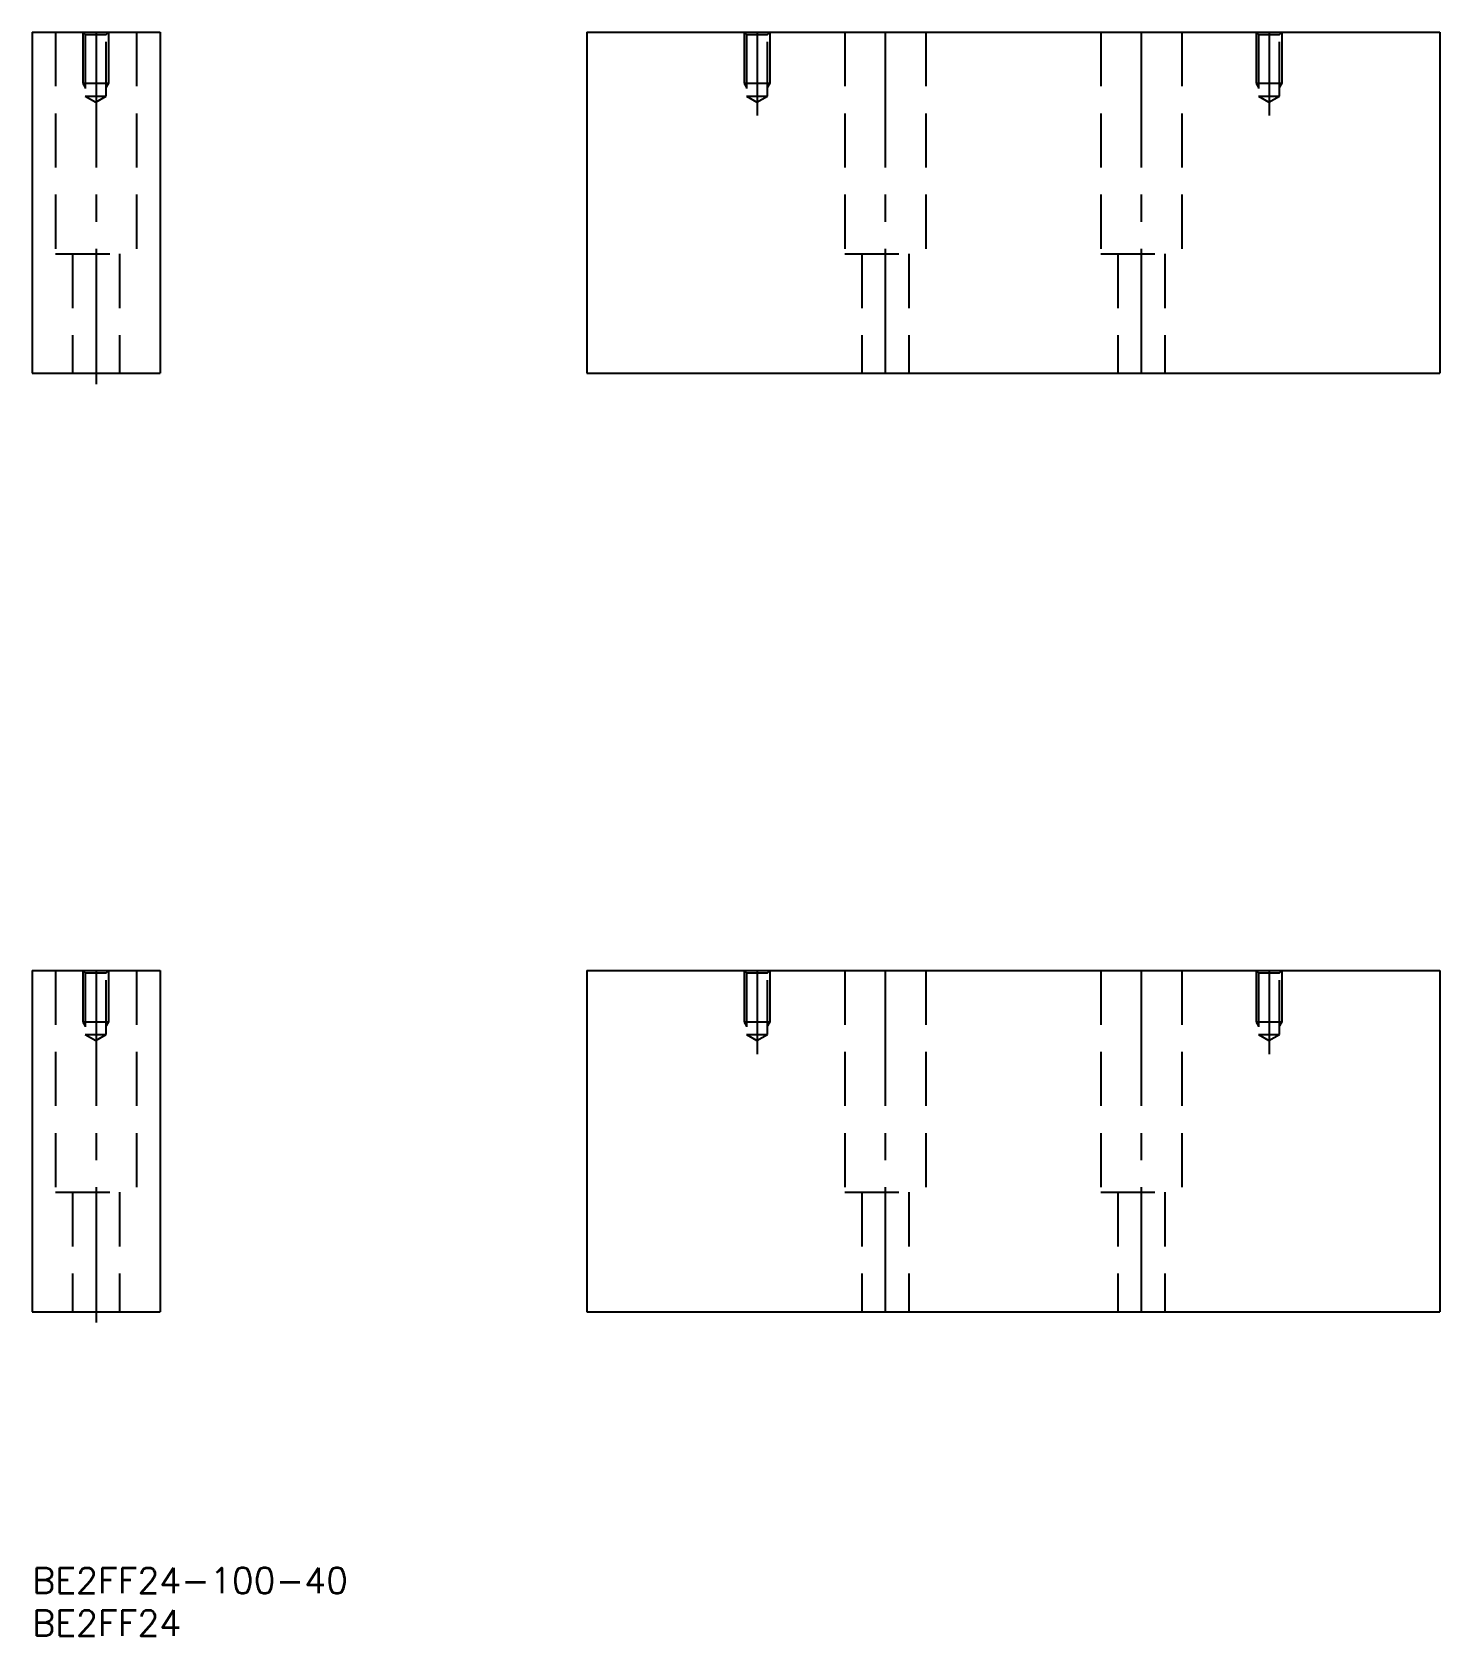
# Model space of a CAD drawing. Extents: x 0 to 165, y -8 to 180.
import ezdxf

# ---------------------------------------------------------------- set-up
doc = ezdxf.new("R2010")
doc.units = 0
doc.header["$LTSCALE"] = 0.5
doc.linetypes.add('CENTER', pattern=[50.8, 31.75, -6.35, 6.35, -6.35])
doc.linetypes.add('DASHED', pattern=[19.05, 12.7, -6.35])
for name, color, linetype in [('MSM_CENTER', 1, 'CENTER'), ('MSM_CONTINUOUS', 7, 'CONTINUOUS'), ('MSM_DASHED', 4, 'DASHED'), ('MSM_PART_NUMBER', 7, 'CONTINUOUS')]:
    doc.layers.add(name, color=color, linetype=linetype)
doc.styles.get("Standard").update_dxf_attribs({"font": 'txt.shx', "height": 3, "bigfont": 'bigfont.shx'})

msp = doc.modelspace()

# ---------------------------------------------------------------- linework, layer by layer
at = {"layer": 'MSM_CENTER'}
for p, q in [((7.5, 180), (7.5, 138.18)), ((85, 180), (85, 170.21)), ((100, 180), (100, 140)), ((130, 180), (130, 140)), ((145, 180), (145, 170.21)), ((7.5, 70), (7.5, 28.18)), ((85, 70), (85, 60.21)), ((100, 70), (100, 30)), ((130, 70), (130, 30)), ((145, 70), (145, 60.21))]:
    msp.add_line(p, q, dxfattribs=at)
at = {"layer": 'MSM_CONTINUOUS'}
for p, q in [((0, 180), (0, 140)), ((0, 180), (15, 180)), ((15, 180), (15, 140)), ((65, 180), (65, 140)), ((65, 180), (165, 180)), ((165, 180), (165, 140)), ((0, 140), (15, 140)), ((65, 140), (165, 140)), ((0, 70), (0, 30)), ((0, 70), (15, 70)), ((15, 70), (15, 30)), ((65, 70), (65, 30)), ((65, 70), (165, 70)), ((165, 70), (165, 30)), ((0, 30), (15, 30)), ((65, 30), (165, 30))]:
    msp.add_line(p, q, dxfattribs=at)
at = {"layer": 'MSM_DASHED'}
for p, q in [((2.75, 180), (2.75, 154)), ((5.96, 180), (6.23, 179.73)), ((5.96, 180), (5.96, 174)), ((6.23, 179.73), (6.23, 172.5)), ((6.23, 179.73), (8.68, 179.73)), ((8.68, 179.73), (8.96, 180)), ((8.68, 172.5), (8.68, 179.73)), ((8.96, 180), (8.96, 174)), ((12.25, 180), (12.25, 154)), ((83.46, 180), (83.73, 179.73)), ((83.46, 180), (83.46, 174)), ((83.73, 179.73), (83.73, 172.5)), ((83.73, 179.73), (86.18, 179.73)), ((86.18, 179.73), (86.46, 180)), ((86.18, 172.5), (86.18, 179.73)), ((86.46, 180), (86.46, 174)), ((95.25, 180), (95.25, 154)), ((104.75, 180), (104.75, 154)), ((125.25, 180), (125.25, 154)), ((134.75, 180), (134.75, 154)), ((143.46, 180), (143.73, 179.73)), ((143.46, 180), (143.46, 174)), ((143.73, 179.73), (143.73, 172.5)), ((143.73, 179.73), (146.18, 179.73)), ((146.18, 179.73), (146.46, 180)), ((146.18, 172.5), (146.18, 179.73)), ((146.46, 180), (146.46, 174)), ((5.96, 174), (8.96, 174)), ((5.96, 174), (6.23, 173.53)), ((8.96, 174), (8.68, 173.53)), ((83.46, 174), (86.46, 174)), ((83.46, 174), (83.73, 173.53)), ((86.46, 174), (86.18, 173.53)), ((143.46, 174), (146.46, 174)), ((143.46, 174), (143.73, 173.53)), ((146.46, 174), (146.18, 173.53)), ((6.23, 172.5), (7.46, 171.79)), ((6.23, 172.5), (8.68, 172.5)), ((7.46, 171.79), (8.68, 172.5)), ((83.73, 172.5), (84.96, 171.79)), ((83.73, 172.5), (86.18, 172.5)), ((84.96, 171.79), (86.18, 172.5)), ((143.73, 172.5), (144.96, 171.79)), ((143.73, 172.5), (146.18, 172.5)), ((144.96, 171.79), (146.18, 172.5)), ((2.75, 154), (12.25, 154)), ((4.75, 154), (4.75, 140)), ((10.25, 154), (10.25, 140)), ((95.25, 154), (104.75, 154)), ((97.25, 154), (97.25, 140)), ((102.75, 154), (102.75, 140)), ((125.25, 154), (134.75, 154)), ((127.25, 154), (127.25, 140)), ((132.75, 154), (132.75, 140)), ((2.75, 70), (2.75, 44)), ((5.96, 70), (6.23, 69.73)), ((5.96, 70), (5.96, 64)), ((6.23, 69.73), (6.23, 62.5)), ((6.23, 69.73), (8.68, 69.73)), ((8.68, 69.73), (8.96, 70)), ((8.68, 62.5), (8.68, 69.73)), ((8.96, 70), (8.96, 64)), ((12.25, 70), (12.25, 44)), ((83.46, 70), (83.73, 69.73)), ((83.46, 70), (83.46, 64)), ((83.73, 69.73), (83.73, 62.5)), ((83.73, 69.73), (86.18, 69.73)), ((86.18, 69.73), (86.46, 70)), ((86.18, 62.5), (86.18, 69.73)), ((86.46, 70), (86.46, 64)), ((95.25, 70), (95.25, 44)), ((104.75, 70), (104.75, 44)), ((125.25, 70), (125.25, 44)), ((134.75, 70), (134.75, 44)), ((143.46, 70), (143.73, 69.73)), ((143.46, 70), (143.46, 64)), ((143.73, 69.73), (143.73, 62.5)), ((143.73, 69.73), (146.18, 69.73)), ((146.18, 69.73), (146.46, 70)), ((146.18, 62.5), (146.18, 69.73)), ((146.46, 70), (146.46, 64)), ((5.96, 64), (8.96, 64)), ((5.96, 64), (6.23, 63.53)), ((8.96, 64), (8.68, 63.53)), ((83.46, 64), (86.46, 64)), ((83.46, 64), (83.73, 63.53)), ((86.46, 64), (86.18, 63.53)), ((143.46, 64), (146.46, 64)), ((143.46, 64), (143.73, 63.53)), ((146.46, 64), (146.18, 63.53)), ((6.23, 62.5), (7.46, 61.79)), ((6.23, 62.5), (8.68, 62.5)), ((7.46, 61.79), (8.68, 62.5)), ((83.73, 62.5), (84.96, 61.79)), ((83.73, 62.5), (86.18, 62.5)), ((84.96, 61.79), (86.18, 62.5)), ((143.73, 62.5), (144.96, 61.79)), ((143.73, 62.5), (146.18, 62.5)), ((144.96, 61.79), (146.18, 62.5)), ((2.75, 44), (12.25, 44)), ((4.75, 44), (4.75, 30)), ((10.25, 44), (10.25, 30)), ((95.25, 44), (104.75, 44)), ((97.25, 44), (97.25, 30)), ((102.75, 44), (102.75, 30)), ((125.25, 44), (134.75, 44)), ((127.25, 44), (127.25, 30)), ((132.75, 44), (132.75, 30))]:
    msp.add_line(p, q, dxfattribs=at)

# ---------------------------------------------------------------- texts
at = {"layer": 'MSM_PART_NUMBER'}
for s, p in [('BE2FF24-100-40', (0, -3)), ('BE2FF24', (0, -8))]:
    msp.add_text(s, height=3, dxfattribs=at).set_placement(p)

doc.saveas('drawing.dxf')
